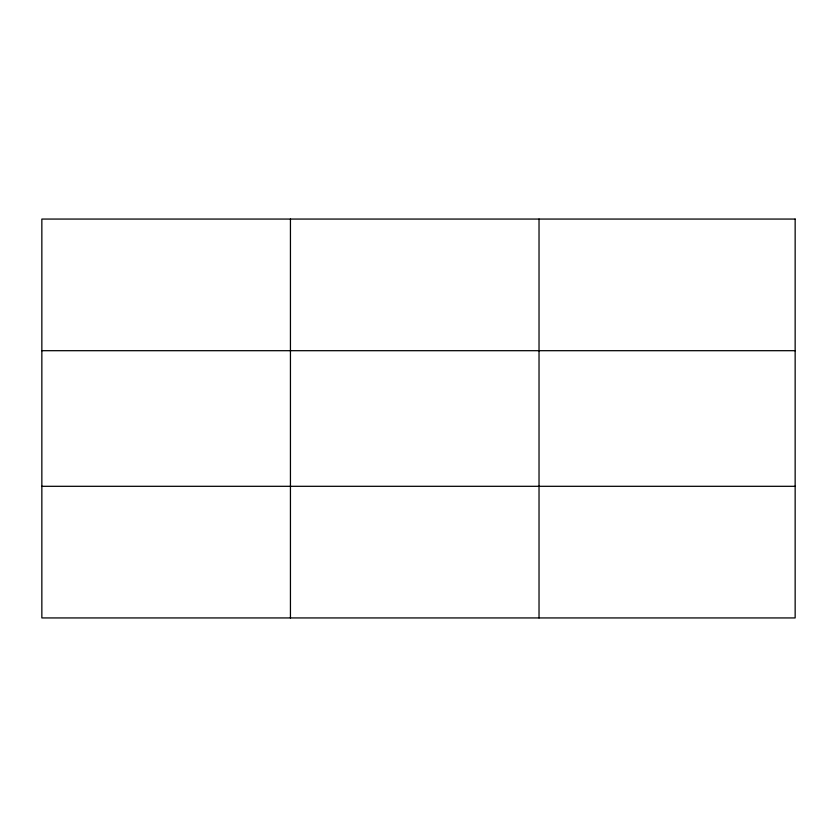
<?xml version="1.0" encoding="UTF-8"?>
<svg xmlns="http://www.w3.org/2000/svg" width="837" height="837" viewBox="0 0 837 837"><rect width="100%" height="100%" fill="white"/><g stroke="black" fill="none" stroke-linecap="round" stroke-linejoin="round"><path stroke-width="1.26" d="M290.439 617.936L290.439 219.064M539.028 617.936L539.028 219.064M41.85 350.693L795.15 350.693M41.85 486.307L795.15 486.307M795.15 219.064L795.15 617.936L41.85 617.936L41.85 219.064L795.15 219.064"/></g></svg>
